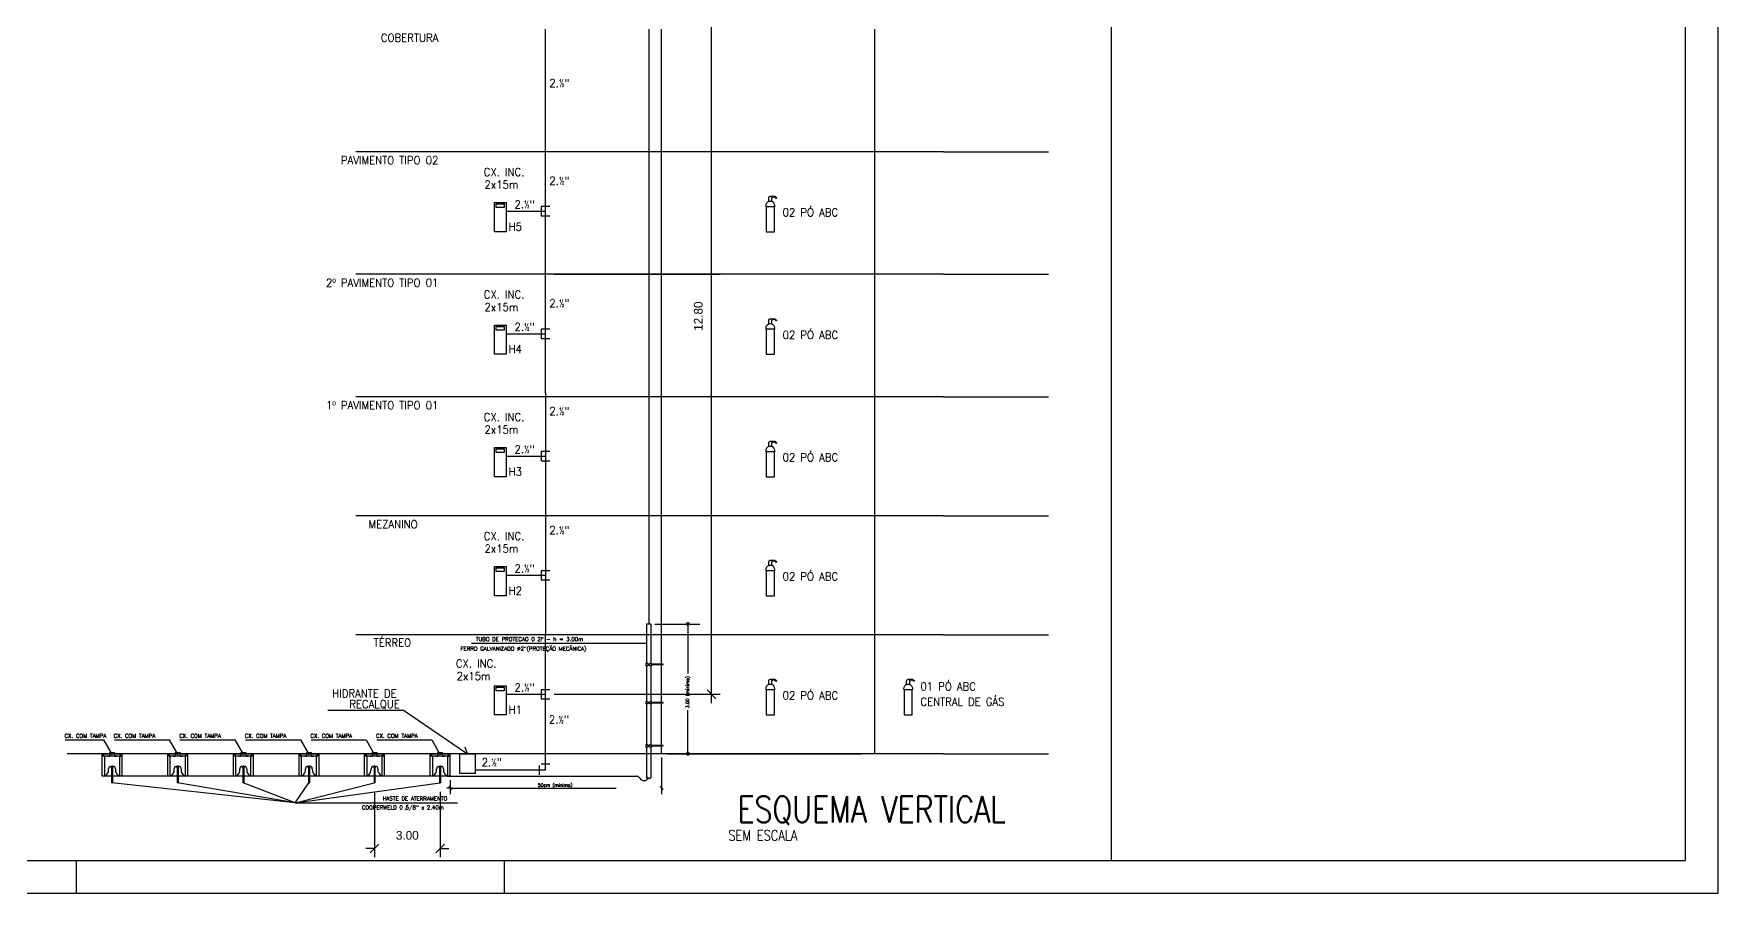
# Model space of a CAD drawing. Header units: millimetres. Extents: x 23536 to 47095, y 9984 to 20154.
# Drawn here: x 23642.02 to 23680.54, y 9984.08 to 10003.73 of the extents above; entities that cross this region are included whole.
import ezdxf
from ezdxf.enums import TextEntityAlignment as Align

# ---------------------------------------------------------------- set-up
doc = ezdxf.new("R2010")
doc.units = ezdxf.units.MM
doc.header["$LTSCALE"] = 30
doc.header["$MEASUREMENT"] = 0
doc.linetypes.add('CENTER', pattern=[2, 1.25, -0.25, 0.25, -0.25])
doc.linetypes.add('HIDDEN2', pattern=[0.1875, 0.125, -0.0625])
doc.layers.get('0').update_dxf_attribs({"linetype": 'CONTINUOUS'})
for name, color, linetype in [('ARQ', 8, 'CONTINUOUS'), ('CERC02', 3, 'CONTINUOUS'), ('Cota', 8, 'CONTINUOUS'), ('E-txt-g', 8, 'CONTINUOUS'), ('LAYER8', 1, 'CONTINUOUS'), ('P-AG', 3, 'CONTINUOUS'), ('T-INC', 2, 'CENTER'), ('TE-INC', 3, 'CONTINUOUS')]:
    doc.layers.add(name, color=color, linetype=linetype)
doc.styles.add('REG80', font='romans.shx', dxfattribs={"width": 0.8, "height": 0.18})
doc.styles.add('ROMANS', font='romans.shx', dxfattribs={"height": 0.14})

# ---------------------------------------------------------------- blocks, each defined once
blk = doc.blocks.new('DOT')
at = {"color": 0, "linetype": 'ByBlock'}
blk.add_line((-0.5, 0), (-1, 0), dxfattribs=at)
at = {"color": 0, "linetype": 'ByBlock', "const_width": 0.5}
blk.add_lwpolyline([(-0.25, 0, 1), (0.25, 0, 1)], format="xyb", close=True, dxfattribs=at)
blk = doc.blocks.new('_OBLIQUE')
at = {"color": 0, "linetype": 'ByBlock'}
blk.add_line((-0.5, -0.5), (0.5, 0.5), dxfattribs=at)

msp = doc.modelspace()

# ---------------------------------------------------------------- linework, layer by layer
at = {"color": 2}
for p, q in [((23656.088, 10003.831), (23656.088, 9990.236)), ((23643.766, 9986.98), (23643.781, 9986.98)), ((23643.863, 9986.98), (23643.849, 9986.98)), ((23645.146, 9986.755), (23643.984, 9986.755)), ((23645.266, 9986.98), (23645.281, 9986.98)), ((23645.363, 9986.98), (23645.349, 9986.98)), ((23646.646, 9986.755), (23645.484, 9986.755)), ((23646.766, 9986.98), (23646.781, 9986.98)), ((23646.863, 9986.98), (23646.849, 9986.98)), ((23648.146, 9986.755), (23646.984, 9986.755)), ((23648.266, 9986.98), (23648.281, 9986.98)), ((23648.363, 9986.98), (23648.349, 9986.98)), ((23649.646, 9986.755), (23648.484, 9986.755)), ((23649.766, 9986.98), (23649.781, 9986.98)), ((23649.863, 9986.98), (23649.849, 9986.98)), ((23651.146, 9986.755), (23649.984, 9986.755)), ((23651.266, 9986.98), (23651.281, 9986.98)), ((23651.363, 9986.98), (23651.349, 9986.98)), ((23651.484, 9986.755), (23655.812, 9986.755))]:
    msp.add_line(p, q, dxfattribs=at)
for p, q in [((23653.821, 9999.776), (23653.627, 9999.776)), ((23653.627, 9999.776), (23653.627, 9999.566)), ((23653.627, 9999.566), (23653.821, 9999.566)), ((23653.821, 9996.976), (23653.627, 9996.976)), ((23653.627, 9996.976), (23653.627, 9996.766)), ((23653.627, 9996.766), (23653.821, 9996.766)), ((23653.627, 9994.176), (23653.627, 9993.966)), ((23653.821, 9994.176), (23653.627, 9994.176)), ((23653.627, 9993.966), (23653.821, 9993.966)), ((23653.627, 9991.455), (23653.627, 9991.245)), ((23653.821, 9991.455), (23653.627, 9991.455)), ((23653.627, 9991.245), (23653.821, 9991.245)), ((23656.036, 9990.236), (23656.036, 9989.333)), ((23656.133, 9990.236), (23656.036, 9990.236)), ((23656.133, 9990.236), (23656.133, 9989.333)), ((23652.031, 9989.795), (23656.036, 9989.795)), ((23656.066, 9989.333), (23656.021, 9989.333)), ((23656.021, 9989.333), (23656.021, 9989.283)), ((23656.066, 9989.283), (23656.021, 9989.283)), ((23656.036, 9989.283), (23656.036, 9988.46)), ((23656.066, 9989.333), (23656.066, 9989.283)), ((23656.103, 9989.318), (23656.066, 9989.318)), ((23656.103, 9989.303), (23656.066, 9989.303)), ((23656.148, 9989.333), (23656.103, 9989.333)), ((23656.103, 9989.333), (23656.103, 9989.283)), ((23656.148, 9989.283), (23656.103, 9989.283)), ((23656.133, 9989.283), (23656.133, 9988.46)), ((23656.148, 9989.333), (23656.148, 9989.283)), ((23656.415, 9989.318), (23656.148, 9989.318)), ((23656.415, 9989.303), (23656.148, 9989.303)), ((23656.415, 9989.303), (23656.415, 9989.318)), ((23653.627, 9988.734), (23653.627, 9988.524)), ((23653.821, 9988.734), (23653.627, 9988.734)), ((23648.748, 9988.268), (23650.478, 9988.268)), ((23650.478, 9988.268), (23651.944, 9987.269)), ((23653.627, 9988.524), (23653.821, 9988.524)), ((23656.021, 9988.46), (23656.021, 9988.41)), ((23656.066, 9988.46), (23656.021, 9988.46)), ((23656.066, 9988.41), (23656.021, 9988.41)), ((23656.036, 9988.41), (23656.036, 9987.471)), ((23656.066, 9988.46), (23656.066, 9988.41)), ((23656.103, 9988.445), (23656.066, 9988.445)), ((23656.103, 9988.43), (23656.066, 9988.43)), ((23656.148, 9988.46), (23656.103, 9988.46)), ((23656.103, 9988.46), (23656.103, 9988.41)), ((23656.148, 9988.41), (23656.103, 9988.41)), ((23656.133, 9988.41), (23656.133, 9987.471)), ((23656.148, 9988.46), (23656.148, 9988.41)), ((23656.415, 9988.445), (23656.148, 9988.445)), ((23656.415, 9988.43), (23656.148, 9988.43)), ((23656.415, 9988.43), (23656.415, 9988.445)), ((23642.746, 9987.585), (23643.623, 9987.585)), ((23643.623, 9987.585), (23643.818, 9987.249)), ((23643.867, 9987.585), (23645.123, 9987.585)), ((23645.123, 9987.585), (23645.318, 9987.249)), ((23645.367, 9987.585), (23646.623, 9987.585)), ((23646.623, 9987.585), (23646.818, 9987.249)), ((23646.867, 9987.585), (23648.123, 9987.585)), ((23648.123, 9987.585), (23648.318, 9987.249)), ((23648.367, 9987.585), (23649.623, 9987.585)), ((23649.623, 9987.585), (23649.818, 9987.249)), ((23649.867, 9987.585), (23651.123, 9987.585)), ((23651.123, 9987.585), (23651.318, 9987.249)), ((23643.59, 9986.755), (23643.59, 9987.269)), ((23643.59, 9987.269), (23643.618, 9987.269)), ((23643.618, 9987.212), (23643.618, 9987.269)), ((23643.618, 9987.212), (23643.646, 9987.212)), ((23643.629, 9987.269), (23644, 9987.269)), ((23643.629, 9987.224), (23643.629, 9987.269)), ((23643.629, 9987.224), (23644, 9987.224)), ((23643.646, 9986.755), (23643.646, 9987.212)), ((23643.712, 9987.212), (23643.759, 9987.212)), ((23643.759, 9987.302), (23643.759, 9987.212)), ((23643.759, 9987.302), (23643.871, 9987.302)), ((23643.871, 9987.302), (23643.871, 9987.212)), ((23643.871, 9987.212), (23643.927, 9987.212)), ((23643.984, 9987.212), (23643.984, 9986.755)), ((23643.984, 9987.212), (23644.012, 9987.212)), ((23644, 9987.269), (23644, 9987.224)), ((23644.012, 9987.269), (23644.04, 9987.269)), ((23644.012, 9987.269), (23644.012, 9987.212)), ((23644.04, 9987.269), (23644.04, 9986.755)), ((23645.09, 9986.755), (23645.09, 9987.269)), ((23645.09, 9987.269), (23645.118, 9987.269)), ((23645.118, 9987.212), (23645.118, 9987.269)), ((23645.118, 9987.212), (23645.146, 9987.212)), ((23645.129, 9987.269), (23645.5, 9987.269)), ((23645.129, 9987.224), (23645.129, 9987.269)), ((23645.129, 9987.224), (23645.5, 9987.224)), ((23645.146, 9986.755), (23645.146, 9987.212)), ((23645.212, 9987.212), (23645.259, 9987.212)), ((23645.259, 9987.302), (23645.259, 9987.212)), ((23645.259, 9987.302), (23645.371, 9987.302)), ((23645.371, 9987.302), (23645.371, 9987.212)), ((23645.371, 9987.212), (23645.427, 9987.212)), ((23645.484, 9987.212), (23645.484, 9986.755)), ((23645.484, 9987.212), (23645.512, 9987.212)), ((23645.5, 9987.269), (23645.5, 9987.224)), ((23645.512, 9987.269), (23645.54, 9987.269)), ((23645.512, 9987.269), (23645.512, 9987.212)), ((23645.54, 9987.269), (23645.54, 9986.755)), ((23646.59, 9986.755), (23646.59, 9987.269)), ((23646.59, 9987.269), (23646.618, 9987.269)), ((23646.618, 9987.212), (23646.618, 9987.269)), ((23646.618, 9987.212), (23646.646, 9987.212)), ((23646.629, 9987.269), (23647, 9987.269)), ((23646.629, 9987.224), (23646.629, 9987.269)), ((23646.629, 9987.224), (23647, 9987.224)), ((23646.646, 9986.755), (23646.646, 9987.212)), ((23646.712, 9987.212), (23646.759, 9987.212)), ((23646.759, 9987.302), (23646.759, 9987.212)), ((23646.759, 9987.302), (23646.871, 9987.302)), ((23646.871, 9987.302), (23646.871, 9987.212)), ((23646.871, 9987.212), (23646.927, 9987.212)), ((23646.984, 9987.212), (23646.984, 9986.755)), ((23646.984, 9987.212), (23647.012, 9987.212)), ((23647, 9987.269), (23647, 9987.224)), ((23647.012, 9987.269), (23647.04, 9987.269)), ((23647.012, 9987.269), (23647.012, 9987.212)), ((23647.04, 9987.269), (23647.04, 9986.755)), ((23648.09, 9986.755), (23648.09, 9987.269)), ((23648.09, 9987.269), (23648.118, 9987.269)), ((23648.118, 9987.212), (23648.118, 9987.269)), ((23648.118, 9987.212), (23648.146, 9987.212)), ((23648.129, 9987.269), (23648.5, 9987.269)), ((23648.129, 9987.224), (23648.129, 9987.269)), ((23648.129, 9987.224), (23648.5, 9987.224)), ((23648.146, 9986.755), (23648.146, 9987.212)), ((23648.212, 9987.212), (23648.259, 9987.212)), ((23648.259, 9987.302), (23648.259, 9987.212)), ((23648.259, 9987.302), (23648.371, 9987.302)), ((23648.371, 9987.302), (23648.371, 9987.212)), ((23648.371, 9987.212), (23648.427, 9987.212)), ((23648.484, 9987.212), (23648.484, 9986.755)), ((23648.484, 9987.212), (23648.512, 9987.212)), ((23648.5, 9987.269), (23648.5, 9987.224)), ((23648.512, 9987.269), (23648.54, 9987.269)), ((23648.512, 9987.269), (23648.512, 9987.212)), ((23648.54, 9987.269), (23648.54, 9986.755)), ((23649.59, 9987.269), (23649.618, 9987.269)), ((23649.59, 9986.755), (23649.59, 9987.269)), ((23649.618, 9987.212), (23649.618, 9987.269)), ((23649.618, 9987.212), (23649.646, 9987.212)), ((23649.629, 9987.224), (23649.629, 9987.269)), ((23649.629, 9987.269), (23650, 9987.269)), ((23649.629, 9987.224), (23650, 9987.224)), ((23649.646, 9986.755), (23649.646, 9987.212)), ((23649.712, 9987.212), (23649.759, 9987.212)), ((23649.759, 9987.302), (23649.871, 9987.302)), ((23649.759, 9987.302), (23649.759, 9987.212)), ((23649.871, 9987.302), (23649.871, 9987.212)), ((23649.871, 9987.212), (23649.927, 9987.212)), ((23649.984, 9987.212), (23650.012, 9987.212)), ((23649.984, 9987.212), (23649.984, 9986.755)), ((23650, 9987.269), (23650, 9987.224)), ((23650.012, 9987.269), (23650.012, 9987.212)), ((23650.012, 9987.269), (23650.04, 9987.269)), ((23650.04, 9987.269), (23650.04, 9986.755)), ((23651.09, 9987.269), (23651.118, 9987.269)), ((23651.09, 9986.755), (23651.09, 9987.269)), ((23651.118, 9987.212), (23651.118, 9987.269)), ((23651.118, 9987.212), (23651.146, 9987.212)), ((23651.129, 9987.269), (23651.5, 9987.269)), ((23651.129, 9987.224), (23651.129, 9987.269)), ((23651.129, 9987.224), (23651.5, 9987.224)), ((23651.146, 9986.755), (23651.146, 9987.212)), ((23651.212, 9987.212), (23651.259, 9987.212)), ((23651.259, 9987.302), (23651.259, 9987.212)), ((23651.259, 9987.302), (23651.371, 9987.302)), ((23651.371, 9987.302), (23651.371, 9987.212)), ((23651.371, 9987.212), (23651.427, 9987.212)), ((23651.484, 9987.212), (23651.484, 9986.755)), ((23651.484, 9987.212), (23651.512, 9987.212)), ((23651.5, 9987.269), (23651.5, 9987.224)), ((23651.512, 9987.269), (23651.54, 9987.269)), ((23651.512, 9987.269), (23651.512, 9987.212)), ((23651.54, 9987.269), (23651.54, 9986.755)), ((23651.944, 9987.269), (23651.89, 9987.419)), ((23656.021, 9987.471), (23656.021, 9987.421)), ((23656.066, 9987.471), (23656.021, 9987.471)), ((23656.066, 9987.421), (23656.021, 9987.421)), ((23656.036, 9987.421), (23656.036, 9986.72)), ((23656.066, 9987.471), (23656.066, 9987.421)), ((23656.103, 9987.456), (23656.066, 9987.456)), ((23656.103, 9987.441), (23656.066, 9987.441)), ((23656.148, 9987.471), (23656.103, 9987.471)), ((23656.103, 9987.471), (23656.103, 9987.421)), ((23656.148, 9987.421), (23656.103, 9987.421)), ((23656.133, 9987.421), (23656.133, 9986.72)), ((23656.148, 9987.471), (23656.148, 9987.421)), ((23656.415, 9987.456), (23656.148, 9987.456)), ((23656.415, 9987.441), (23656.148, 9987.441)), ((23656.415, 9987.441), (23656.415, 9987.456)), ((23643.646, 9986.755), (23643.59, 9986.755)), ((23643.984, 9986.755), (23643.646, 9986.755)), ((23643.781, 9986.986), (23643.849, 9986.986)), ((23643.781, 9986.986), (23643.781, 9986.974)), ((23643.781, 9986.974), (23643.849, 9986.974)), ((23643.804, 9986.997), (23643.804, 9986.986)), ((23643.804, 9986.997), (23643.826, 9986.997)), ((23643.804, 9986.974), (23643.804, 9986.602)), ((23643.826, 9986.997), (23643.826, 9986.986)), ((23643.826, 9986.974), (23643.826, 9986.602)), ((23643.849, 9986.986), (23643.849, 9986.974)), ((23644.04, 9986.755), (23643.984, 9986.755)), ((23645.146, 9986.755), (23645.09, 9986.755)), ((23645.484, 9986.755), (23645.146, 9986.755)), ((23645.281, 9986.986), (23645.349, 9986.986)), ((23645.281, 9986.986), (23645.281, 9986.974)), ((23645.281, 9986.974), (23645.349, 9986.974)), ((23645.304, 9986.997), (23645.304, 9986.986)), ((23645.304, 9986.997), (23645.326, 9986.997)), ((23645.304, 9986.974), (23645.304, 9986.602)), ((23645.326, 9986.997), (23645.326, 9986.986)), ((23645.326, 9986.974), (23645.326, 9986.602)), ((23645.349, 9986.986), (23645.349, 9986.974)), ((23645.54, 9986.755), (23645.484, 9986.755)), ((23646.646, 9986.755), (23646.59, 9986.755)), ((23646.984, 9986.755), (23646.646, 9986.755)), ((23646.781, 9986.986), (23646.849, 9986.986)), ((23646.781, 9986.986), (23646.781, 9986.974)), ((23646.781, 9986.974), (23646.849, 9986.974)), ((23646.804, 9986.997), (23646.804, 9986.986)), ((23646.804, 9986.997), (23646.826, 9986.997)), ((23646.804, 9986.974), (23646.804, 9986.602)), ((23646.826, 9986.997), (23646.826, 9986.986)), ((23646.826, 9986.974), (23646.826, 9986.602)), ((23646.849, 9986.986), (23646.849, 9986.974)), ((23647.04, 9986.755), (23646.984, 9986.755)), ((23648.146, 9986.755), (23648.09, 9986.755)), ((23648.484, 9986.755), (23648.146, 9986.755)), ((23648.281, 9986.986), (23648.349, 9986.986)), ((23648.281, 9986.986), (23648.281, 9986.974)), ((23648.281, 9986.974), (23648.349, 9986.974)), ((23648.304, 9986.997), (23648.304, 9986.986)), ((23648.304, 9986.997), (23648.326, 9986.997)), ((23648.304, 9986.974), (23648.304, 9986.602)), ((23648.326, 9986.997), (23648.326, 9986.986)), ((23648.326, 9986.974), (23648.326, 9986.602)), ((23648.349, 9986.986), (23648.349, 9986.974)), ((23648.54, 9986.755), (23648.484, 9986.755)), ((23649.646, 9986.755), (23649.59, 9986.755)), ((23649.984, 9986.755), (23649.646, 9986.755)), ((23649.781, 9986.986), (23649.781, 9986.974)), ((23649.781, 9986.986), (23649.849, 9986.986)), ((23649.781, 9986.974), (23649.849, 9986.974)), ((23649.804, 9986.997), (23649.826, 9986.997)), ((23649.804, 9986.997), (23649.804, 9986.986)), ((23649.804, 9986.974), (23649.804, 9986.602)), ((23649.826, 9986.997), (23649.826, 9986.986)), ((23649.826, 9986.974), (23649.826, 9986.602)), ((23649.849, 9986.986), (23649.849, 9986.974)), ((23650.04, 9986.755), (23649.984, 9986.755)), ((23651.146, 9986.755), (23651.09, 9986.755)), ((23651.484, 9986.755), (23651.146, 9986.755)), ((23651.281, 9986.986), (23651.349, 9986.986)), ((23651.281, 9986.986), (23651.281, 9986.974)), ((23651.281, 9986.974), (23651.349, 9986.974)), ((23651.304, 9986.997), (23651.304, 9986.986)), ((23651.304, 9986.997), (23651.326, 9986.997)), ((23651.304, 9986.974), (23651.304, 9986.602)), ((23651.326, 9986.997), (23651.326, 9986.986)), ((23651.326, 9986.974), (23651.326, 9986.602)), ((23651.349, 9986.986), (23651.349, 9986.974)), ((23651.54, 9986.755), (23651.484, 9986.755)), ((23648.005, 9986.151), (23643.811, 9986.605)), ((23648.005, 9986.151), (23645.311, 9986.605)), ((23648.005, 9986.151), (23646.811, 9986.605)), ((23648.005, 9986.151), (23651.311, 9986.605)), ((23648.005, 9986.151), (23649.811, 9986.605)), ((23648.005, 9986.151), (23648.311, 9986.605)), ((23651.517, 9986.529), (23651.576, 9986.442)), ((23656.349, 9986.529), (23656.409, 9986.442)), ((23648.005, 9986.151), (23651.71, 9986.151))]:
    msp.add_line(p, q)
at = {"linetype": 'HIDDEN2'}
for p, q in [((23656.223, 9990.236), (23657.25, 9990.236)), ((23656.98, 9990.146), (23656.98, 9989.101)), ((23656.98, 9987.359), (23656.98, 9988.263)), ((23656.381, 9987.184), (23656.381, 9986.35)), ((23651.593, 9986.48), (23651.473, 9986.48)), ((23651.549, 9986.665), (23651.549, 9986.35)), ((23651.593, 9986.48), (23656.445, 9986.48))]:
    msp.add_line(p, q, dxfattribs=at)
at = {"color": 2}
for centre, radius, start, end in [((23643.57, 9986.905), 0.168, 296.873, 7.6151), ((23643.787, 9986.934), 0.0503, 113.9068, 187.6524), ((23643.843, 9986.934), 0.0503, 352.3476, 66.0932), ((23644.06, 9986.905), 0.168, 172.3849, 243.127), ((23645.07, 9986.905), 0.168, 296.873, 7.6151), ((23645.287, 9986.934), 0.0503, 113.9068, 187.6524), ((23645.343, 9986.934), 0.0503, 352.3476, 66.0932), ((23645.56, 9986.905), 0.168, 172.3849, 243.127), ((23646.57, 9986.905), 0.168, 296.873, 7.6151), ((23646.787, 9986.934), 0.0503, 113.9068, 187.6524), ((23646.843, 9986.934), 0.0503, 352.3476, 66.0932), ((23647.06, 9986.905), 0.168, 172.3849, 243.127), ((23648.07, 9986.905), 0.168, 296.873, 7.6151), ((23648.287, 9986.934), 0.0503, 113.9068, 187.6524), ((23648.343, 9986.934), 0.0503, 352.3476, 66.0932), ((23648.56, 9986.905), 0.168, 172.3849, 243.127), ((23649.57, 9986.905), 0.168, 296.873, 7.6151), ((23649.787, 9986.934), 0.0503, 113.9068, 187.6524), ((23649.843, 9986.934), 0.0503, 352.3476, 66.0932), ((23650.06, 9986.905), 0.168, 172.3849, 243.127), ((23651.07, 9986.905), 0.168, 296.873, 7.6151), ((23651.287, 9986.934), 0.0503, 113.9068, 187.6524), ((23651.343, 9986.934), 0.0503, 352.3476, 66.0932), ((23651.56, 9986.905), 0.168, 172.3849, 243.127), ((23655.812, 9986.68), 0.075, 26.6786, 90), ((23655.978, 9986.771), 0.114, 210.1879, 333.2658)]:
    msp.add_arc(centre, radius, start, end, dxfattribs=at)
for centre, radius, start, end in [((23656.058, 9986.692), 0.0353, 51.0034, 128.9966), ((23656.058, 9986.752), 0.0389, 235.1143, 304.8857), ((23656.073, 9986.734), 1.332267629550188e-15, 27.4537, 180), ((23656.107, 9986.743), 0.035, 220.4518, 319.5482), ((23643.811, 9986.593), 0.0118, 63.8176, 126.7268), ((23643.82, 9986.596), 0.00824, 45.0412, 122.3153), ((23643.822, 9986.614), 0.0128, 239.9293, 287.4272), ((23645.311, 9986.593), 0.0118, 63.8176, 126.7268), ((23645.32, 9986.596), 0.00824, 45.0412, 122.3153), ((23645.322, 9986.614), 0.0128, 239.9293, 287.4272), ((23646.811, 9986.593), 0.0118, 63.8176, 126.7268), ((23646.82, 9986.596), 0.00824, 45.0412, 122.3153), ((23646.822, 9986.614), 0.0128, 239.9293, 287.4272), ((23648.311, 9986.593), 0.0118, 63.8176, 126.7268), ((23648.32, 9986.596), 0.00824, 45.0412, 122.3153), ((23648.322, 9986.614), 0.0128, 239.9293, 287.4272), ((23649.811, 9986.593), 0.0118, 63.8176, 126.7268), ((23649.82, 9986.596), 0.00824, 45.0412, 122.3153), ((23649.822, 9986.614), 0.0128, 239.9293, 287.4272), ((23651.311, 9986.593), 0.0118, 63.8176, 126.7268), ((23651.32, 9986.596), 0.00824, 45.0412, 122.3153), ((23651.322, 9986.614), 0.0128, 239.9293, 287.4272)]:
    msp.add_arc(centre, radius, start, end)
at = {"layer": 'ARQ'}
for p, q in [((23656.381, 9989.99), (23656.381, 10003.831)), ((23661.254, 9989.99), (23661.254, 10003.831)), ((23662.826, 10001.031), (23649.39, 10001.031)), ((23662.826, 10001.031), (23665.223, 10001.031)), ((23662.826, 9998.231), (23649.39, 9998.231)), ((23662.826, 9998.231), (23665.223, 9998.231)), ((23662.826, 9995.431), (23649.39, 9995.431)), ((23662.826, 9995.431), (23665.223, 9995.431)), ((23662.826, 9992.71), (23649.39, 9992.71)), ((23662.826, 9992.71), (23665.223, 9992.71)), ((23662.826, 9989.99), (23649.39, 9989.99)), ((23662.826, 9989.99), (23649.39, 9989.99)), ((23656.381, 9987.269), (23656.381, 9989.99)), ((23661.254, 9987.269), (23661.254, 9989.99)), ((23662.826, 9989.99), (23665.223, 9989.99)), ((23662.826, 9989.99), (23665.223, 9989.99)), ((23662.826, 9987.269), (23642.79, 9987.269)), ((23656.504, 9987.269), (23660.953, 9987.269)), ((23656.61, 9987.269), (23656.551, 9987.269)), ((23658.462, 9987.269), (23656.61, 9987.269)), ((23662.826, 9987.269), (23665.223, 9987.269))]:
    msp.add_line(p, q, dxfattribs=at)
at = {"layer": 'CERC02'}
for p, q in [((23680.54, 9984.08), (23680.54, 10028.63)), ((23643.003, 9984.08), (23643.003, 9984.83)), ((23652.79, 9984.08), (23652.79, 9984.83)), ((23619.34, 9984.08), (23680.54, 9984.08))]:
    msp.add_line(p, q, dxfattribs=at)
at = {"layer": 'Cota', "linetype": 'Continuous'}
for p, q in [((23657.519, 9989.99), (23657.519, 10004.064)), ((23653.924, 9998.231), (23657.719, 9998.231)), ((23657.519, 9988.429), (23657.519, 9989.99)), ((23653.924, 9988.629), (23657.719, 9988.629)), ((23649.816, 9986.403), (23649.816, 9984.904)), ((23651.316, 9986.403), (23651.316, 9984.904)), ((23649.816, 9985.104), (23649.616, 9985.104)), ((23651.316, 9985.104), (23651.516, 9985.104))]:
    msp.add_line(p, q, dxfattribs=at)
at = {"layer": 'LAYER8'}
for p, q in [((23679.79, 9984.83), (23679.79, 10027.88)), ((23666.665, 9984.83), (23666.665, 10006.465)), ((23620.09, 9984.83), (23679.79, 9984.83))]:
    msp.add_line(p, q, dxfattribs=at)
at = {"layer": 'P-AG'}
for p, q in [((23652.559, 9999.203), (23652.559, 9999.868)), ((23652.559, 9999.868), (23652.823, 9999.868)), ((23652.598, 9999.754), (23652.598, 9999.838)), ((23652.598, 9999.838), (23652.781, 9999.838)), ((23652.781, 9999.838), (23652.781, 9999.754)), ((23652.823, 9999.868), (23652.823, 9999.203)), ((23652.781, 9999.754), (23652.598, 9999.754)), ((23652.823, 9999.203), (23652.559, 9999.203)), ((23652.559, 9996.403), (23652.559, 9997.068)), ((23652.559, 9997.068), (23652.823, 9997.068)), ((23652.598, 9996.954), (23652.598, 9997.038)), ((23652.598, 9997.038), (23652.781, 9997.038)), ((23652.781, 9996.954), (23652.598, 9996.954)), ((23652.781, 9997.038), (23652.781, 9996.954)), ((23652.823, 9997.068), (23652.823, 9996.403)), ((23652.823, 9996.403), (23652.559, 9996.403)), ((23652.559, 9994.268), (23652.823, 9994.268)), ((23652.559, 9993.603), (23652.559, 9994.268)), ((23652.598, 9994.238), (23652.781, 9994.238)), ((23652.598, 9994.154), (23652.598, 9994.238)), ((23652.781, 9994.154), (23652.598, 9994.154)), ((23652.781, 9994.238), (23652.781, 9994.154)), ((23652.823, 9994.268), (23652.823, 9993.603)), ((23652.823, 9993.603), (23652.559, 9993.603)), ((23652.559, 9991.547), (23652.823, 9991.547)), ((23652.559, 9990.882), (23652.559, 9991.547)), ((23652.598, 9991.517), (23652.781, 9991.517)), ((23652.598, 9991.433), (23652.598, 9991.517)), ((23652.781, 9991.433), (23652.598, 9991.433)), ((23652.781, 9991.517), (23652.781, 9991.433)), ((23652.823, 9991.547), (23652.823, 9990.882)), ((23652.823, 9990.882), (23652.559, 9990.882)), ((23652.559, 9988.826), (23652.823, 9988.826)), ((23652.559, 9988.826), (23652.823, 9988.826)), ((23652.559, 9988.161), (23652.559, 9988.826)), ((23652.559, 9988.161), (23652.559, 9988.826)), ((23652.598, 9988.796), (23652.781, 9988.796)), ((23652.598, 9988.712), (23652.598, 9988.796)), ((23652.598, 9988.712), (23652.598, 9988.796)), ((23652.598, 9988.796), (23652.781, 9988.796)), ((23652.781, 9988.712), (23652.598, 9988.712)), ((23652.781, 9988.712), (23652.598, 9988.712)), ((23652.781, 9988.796), (23652.781, 9988.712)), ((23652.781, 9988.796), (23652.781, 9988.712)), ((23652.823, 9988.826), (23652.823, 9988.161)), ((23652.823, 9988.826), (23652.823, 9988.161)), ((23652.823, 9988.161), (23652.559, 9988.161)), ((23652.823, 9988.161), (23652.559, 9988.161)), ((23651.768, 9986.822), (23651.768, 9987.269)), ((23651.768, 9987.269), (23652.12, 9987.269)), ((23652.12, 9987.269), (23652.12, 9986.822)), ((23652.12, 9986.822), (23651.768, 9986.822)), ((23653.578, 9987.001), (23653.578, 9986.791)), ((23653.627, 9987.041), (23653.821, 9987.041))]:
    msp.add_line(p, q, dxfattribs=at)
at = {"layer": 'T-INC'}
for p, q in [((23653.724, 9995.51), (23653.724, 10003.831)), ((23652.823, 9999.671), (23653.724, 9999.671)), ((23652.823, 9996.871), (23653.724, 9996.871)), ((23653.724, 9995.51), (23653.724, 9989.99)), ((23652.823, 9994.071), (23653.724, 9994.071)), ((23652.823, 9991.35), (23653.724, 9991.35)), ((23653.724, 9986.896), (23653.724, 9989.99)), ((23652.823, 9988.629), (23653.724, 9988.629)), ((23652.823, 9988.629), (23653.724, 9988.629)), ((23653.724, 9986.896), (23652.12, 9986.896))]:
    msp.add_line(p, q, dxfattribs=at)
at = {"layer": 'TE-INC'}
for p, q in [((23658.828, 9999.896), (23658.828, 9999.974)), ((23658.865, 10000.014), (23658.968, 10000.014)), ((23658.964, 9999.995), (23658.896, 9999.995)), ((23658.902, 9999.896), (23658.902, 9999.974)), ((23659, 9999.963), (23658.964, 9999.995)), ((23658.968, 10000.014), (23659.011, 9999.976)), ((23659.011, 9999.976), (23659, 9999.963)), ((23658.771, 9999.774), (23658.771, 9999.203)), ((23658.96, 9999.774), (23658.771, 9999.774)), ((23658.96, 9999.203), (23658.96, 9999.774)), ((23658.771, 9999.203), (23658.96, 9999.203)), ((23658.828, 9997.096), (23658.828, 9997.174)), ((23658.865, 9997.214), (23658.968, 9997.214)), ((23658.964, 9997.195), (23658.896, 9997.195)), ((23658.902, 9997.096), (23658.902, 9997.174)), ((23659, 9997.163), (23658.964, 9997.195)), ((23658.968, 9997.214), (23659.011, 9997.176)), ((23659.011, 9997.176), (23659, 9997.163)), ((23658.771, 9996.974), (23658.771, 9996.403)), ((23658.96, 9996.974), (23658.771, 9996.974)), ((23658.96, 9996.403), (23658.96, 9996.974)), ((23658.771, 9996.403), (23658.96, 9996.403)), ((23658.865, 9994.414), (23658.968, 9994.414)), ((23658.968, 9994.414), (23659.011, 9994.376)), ((23658.771, 9994.174), (23658.771, 9993.603)), ((23658.96, 9994.174), (23658.771, 9994.174)), ((23658.828, 9994.296), (23658.828, 9994.374)), ((23658.964, 9994.395), (23658.896, 9994.395)), ((23658.902, 9994.296), (23658.902, 9994.374)), ((23658.96, 9993.603), (23658.96, 9994.174)), ((23659, 9994.363), (23658.964, 9994.395)), ((23659.011, 9994.376), (23659, 9994.363)), ((23658.771, 9993.603), (23658.96, 9993.603)), ((23658.771, 9991.453), (23658.771, 9990.882)), ((23658.96, 9991.453), (23658.771, 9991.453)), ((23658.828, 9991.575), (23658.828, 9991.653)), ((23658.865, 9991.693), (23658.968, 9991.693)), ((23658.964, 9991.674), (23658.896, 9991.674)), ((23658.902, 9991.575), (23658.902, 9991.653)), ((23658.96, 9990.882), (23658.96, 9991.453)), ((23659, 9991.642), (23658.964, 9991.674)), ((23658.968, 9991.693), (23659.011, 9991.655)), ((23659.011, 9991.655), (23659, 9991.642)), ((23658.771, 9990.882), (23658.96, 9990.882)), ((23658.96, 9988.732), (23658.771, 9988.732)), ((23658.96, 9988.732), (23658.771, 9988.732)), ((23658.771, 9988.732), (23658.771, 9988.161)), ((23658.771, 9988.732), (23658.771, 9988.161)), ((23658.828, 9988.854), (23658.828, 9988.932)), ((23658.828, 9988.854), (23658.828, 9988.932)), ((23658.865, 9988.972), (23658.968, 9988.972)), ((23658.865, 9988.972), (23658.968, 9988.972)), ((23658.964, 9988.953), (23658.896, 9988.953)), ((23658.964, 9988.953), (23658.896, 9988.953)), ((23658.902, 9988.854), (23658.902, 9988.932)), ((23658.902, 9988.854), (23658.902, 9988.932)), ((23658.96, 9988.161), (23658.96, 9988.732)), ((23658.96, 9988.161), (23658.96, 9988.732)), ((23659, 9988.921), (23658.964, 9988.953)), ((23659, 9988.921), (23658.964, 9988.953)), ((23658.968, 9988.972), (23659.011, 9988.934)), ((23658.968, 9988.972), (23659.011, 9988.934)), ((23659.011, 9988.934), (23659, 9988.921)), ((23659.011, 9988.934), (23659, 9988.921)), ((23662.111, 9988.732), (23661.923, 9988.732)), ((23662.111, 9988.732), (23661.923, 9988.732)), ((23661.923, 9988.732), (23661.923, 9988.161)), ((23661.923, 9988.732), (23661.923, 9988.161)), ((23661.98, 9988.854), (23661.98, 9988.932)), ((23661.98, 9988.854), (23661.98, 9988.932)), ((23662.017, 9988.972), (23662.12, 9988.972)), ((23662.017, 9988.972), (23662.12, 9988.972)), ((23662.116, 9988.953), (23662.048, 9988.953)), ((23662.116, 9988.953), (23662.048, 9988.953)), ((23662.054, 9988.854), (23662.054, 9988.932)), ((23662.054, 9988.854), (23662.054, 9988.932)), ((23662.111, 9988.161), (23662.111, 9988.732)), ((23662.111, 9988.161), (23662.111, 9988.732)), ((23662.151, 9988.921), (23662.116, 9988.953)), ((23662.151, 9988.921), (23662.116, 9988.953)), ((23662.12, 9988.972), (23662.163, 9988.934)), ((23662.12, 9988.972), (23662.163, 9988.934)), ((23662.163, 9988.934), (23662.151, 9988.921)), ((23662.163, 9988.934), (23662.151, 9988.921)), ((23658.771, 9988.161), (23658.96, 9988.161)), ((23658.771, 9988.161), (23658.96, 9988.161)), ((23661.923, 9988.161), (23662.111, 9988.161)), ((23661.923, 9988.161), (23662.111, 9988.161))]:
    msp.add_line(p, q, dxfattribs=at)
at = {"layer": 'TE-INC', "extrusion": (0, 0, -1)}
for centre, major_axis, start_param, end_param in [((23658.865, 9999.799), (0, 0.105), 4.470423, 8.095948), ((23658.865, 9999.974), (0, 0.0399), 4.712389, 7.853982), ((23658.865, 9996.999), (0, 0.105), 4.470423, 8.095948), ((23658.865, 9997.174), (0, 0.0399), 4.712389, 7.853982), ((23658.865, 9994.374), (0, 0.0399), 4.712389, 7.853982), ((23658.865, 9994.199), (0, 0.105), 4.470423, 8.095948), ((23658.865, 9991.478), (0, 0.105), 4.470423, 8.095948), ((23658.865, 9991.653), (0, 0.0399), 4.712389, 7.853982), ((23658.865, 9988.757), (0, 0.105), 4.470423, 8.095948), ((23658.865, 9988.757), (0, 0.105), 4.470423, 8.095948), ((23658.865, 9988.932), (0, 0.0399), 4.712389, 7.853982), ((23658.865, 9988.932), (0, 0.0399), 4.712389, 7.853982), ((23662.017, 9988.757), (0, 0.105), 4.470423, 8.095948), ((23662.017, 9988.757), (0, 0.105), 4.470423, 8.095948), ((23662.017, 9988.932), (0, 0.0399), 4.712389, 7.853982), ((23662.017, 9988.932), (0, 0.0399), 4.712389, 7.853982)]:
    msp.add_ellipse(centre, major_axis=major_axis, ratio=0.925363, start_param=start_param, end_param=end_param, dxfattribs=at)

# ---------------------------------------------------------------- block references
at = {"linetype": 'HIDDEN2', "xscale": -0.09000000000014552, "yscale": 0.09000000000014552, "zscale": 0.08999999999999986}
for p, rotation in [((23656.98, 9990.236), 270), ((23656.98, 9987.269), 90)]:
    msp.add_blockref('DOT', p, dxfattribs=dict(at, rotation=rotation))
at = {"layer": 'Cota', "linetype": 'Continuous', "yscale": 0.2000000000007276}
for p, xscale, zscale, rotation in [((23657.519, 9988.629), 0.2000000000007276, 0.2000000000007276, 270), ((23651.316, 9985.104), 0.2000000000043656, 0.2000000000000002, 180)]:
    msp.add_blockref('_OBLIQUE', p, dxfattribs=dict(at, xscale=xscale, zscale=zscale, rotation=rotation))
at = {"layer": 'Cota', "linetype": 'Continuous', "xscale": 0.2000000000043656, "yscale": 0.2000000000007276, "zscale": 0.2000000000000002}
msp.add_blockref('_OBLIQUE', (23649.816, 9985.104), dxfattribs=at)

# ---------------------------------------------------------------- texts
at = {"style": 'ROMANS'}
for s, height, p in [('TUBO DE PROTECAO 0 2" - h = 3.00m', 0.09, (23652.133, 9989.845)), ('/', 0.06, (23653.616, 9989.864)), ('FERRO GALVANIZADO %%C2"(PROTEÇÃO MECÂNICA)', 0.09, (23651.781, 9989.628)), ('CX. COM TAMPA ', 0.09, (23642.729, 9987.635)), ('CX. COM TAMPA ', 0.09, (23643.85, 9987.635)), ('CX. COM TAMPA ', 0.09, (23645.35, 9987.635)), ('CX. COM TAMPA ', 0.09, (23646.85, 9987.635)), ('CX. COM TAMPA ', 0.09, (23648.35, 9987.635)), ('CX. COM TAMPA ', 0.09, (23649.85, 9987.635)), ('COOPERWELD 0 5/8" x 2.40m', 0.09, (23649.526, 9985.998)), ('HASTE DE ATERRAMENTO', 0.09, (23650.002, 9986.201)), ('/', 0.09, (23650.498, 9986.006))]:
    msp.add_text(s, height=height, dxfattribs=at).set_placement(p)
at = {"linetype": 'HIDDEN2', "style": 'ROMANS'}
msp.add_text('3.00 (minimo)', height=0.075, rotation=90, dxfattribs=at).set_placement((23656.97, 9988.676), align=Align.MIDDLE_CENTER)
msp.add_text('50cm (minimo)', height=0.075, dxfattribs=at).set_placement((23653.945, 9986.553), align=Align.MIDDLE_CENTER)
at = {"color": 1, "style": 'REG80', "width": 0.8}
msp.add_text('ESQUEMA VERTICAL', height=0.6, dxfattribs=at).set_placement((23661.179, 9985.7), align=Align.CENTER)
at = {"layer": 'Cota', "linetype": 'Continuous', "insert": (23657.219, 9997.273), "char_height": 0.2, "attachment_point": 5, "rotation": 90}
msp.add_mtext('12.80', dxfattribs=at)
at = {"layer": 'Cota', "linetype": 'Continuous', "insert": (23650.566, 9985.404), "char_height": 0.2, "attachment_point": 5}
msp.add_mtext('3.00', dxfattribs=at)
at = {"layer": 'E-txt-g', "ltscale": 0.01, "style": 'REG80', "width": 0.8}
msp.add_text('SEM ESCALA  ', height=0.24, dxfattribs=at).set_placement((23658.827, 9985.287), align=Align.CENTER)
at = {"layer": 'TE-INC', "style": 'ROMANS', "width": 0.925363}
for s, height, p in [('COBERTURA', 0.1829, (23651.275, 10003.545)), ('PAVIMENTO TIPO 02', 0.18292, (23651.275, 10000.745)), ('2º PAVIMENTO TIPO 01', 0.18292, (23651.275, 9997.945)), ('1º PAVIMENTO TIPO 01', 0.18292, (23651.275, 9995.145)), ('MEZANINO', 0.1829, (23650.802, 9992.424)), ('TÉRREO', 0.1829, (23650.652, 9989.719))]:
    msp.add_text(s, height=height, dxfattribs=at).set_placement(p, align=Align.RIGHT)
for s, height, p in [('2.½"', 0.1829, (23653.813, 10002.51)), ('CX. INC.', 0.1829, (23652.313, 10000.475)), ('2x15m', 0.1829, (23652.33, 10000.19)), ('2.½"', 0.1829, (23653.813, 10000.277)), ('2.½"', 0.1829, (23653.016, 9999.737)), ('02 PÓ ABC', 0.1829, (23659.146, 9999.554)), ('H5', 0.1829, (23652.882, 9999.227)), ('CX. INC.', 0.1829, (23652.313, 9997.675)), ('2x15m', 0.1829, (23652.33, 9997.39)), ('2.½"', 0.1829, (23653.813, 9997.477)), ('2.½"', 0.1829, (23653.016, 9996.937)), ('02 PÓ ABC', 0.1829, (23659.146, 9996.754)), ('H4', 0.1829, (23652.882, 9996.427)), ('2.½"', 0.1829, (23653.813, 9995.009)), ('CX. INC.', 0.1829, (23652.313, 9994.875)), ('2x15m', 0.1829, (23652.33, 9994.59)), ('2.½"', 0.1829, (23653.016, 9994.137)), ('02 PÓ ABC', 0.1829, (23659.146, 9993.954)), ('H3', 0.1829, (23652.882, 9993.627)), ('CX. INC.', 0.1829, (23652.313, 9992.154)), ('2.½"', 0.1829, (23653.813, 9992.289)), ('2x15m', 0.1829, (23652.33, 9991.869)), ('2.½"', 0.1829, (23653.016, 9991.416)), ('02 PÓ ABC', 0.1829, (23659.146, 9991.233)), ('H2', 0.1829, (23652.882, 9990.906)), ('CX. INC.', 0.1829, (23651.677, 9989.241)), ('2x15m', 0.1829, (23651.693, 9988.956)), ('HIDRANTE DE', 0.18292, (23648.849, 9988.558)), ('2.½"', 0.1829, (23653.016, 9988.695)), ('02 PÓ ABC', 0.1829, (23659.146, 9988.512)), ('01 PÓ ABC', 0.1829, (23662.297, 9988.717)), ('RECALQUE', 0.1829, (23649.24, 9988.315)), ('H1', 0.1829, (23652.882, 9988.185)), ('CENTRAL DE GÁS', 0.18292, (23662.297, 9988.368)), ('2.½"', 0.1829, (23653.8, 9987.96))]:
    msp.add_text(s, height=height, dxfattribs=at).set_placement(p)
msp.add_text('2.½"', height=0.1829, dxfattribs=at).set_placement((23652.496, 9986.928), align=Align.BOTTOM_CENTER)

doc.saveas('drawing.dxf')
